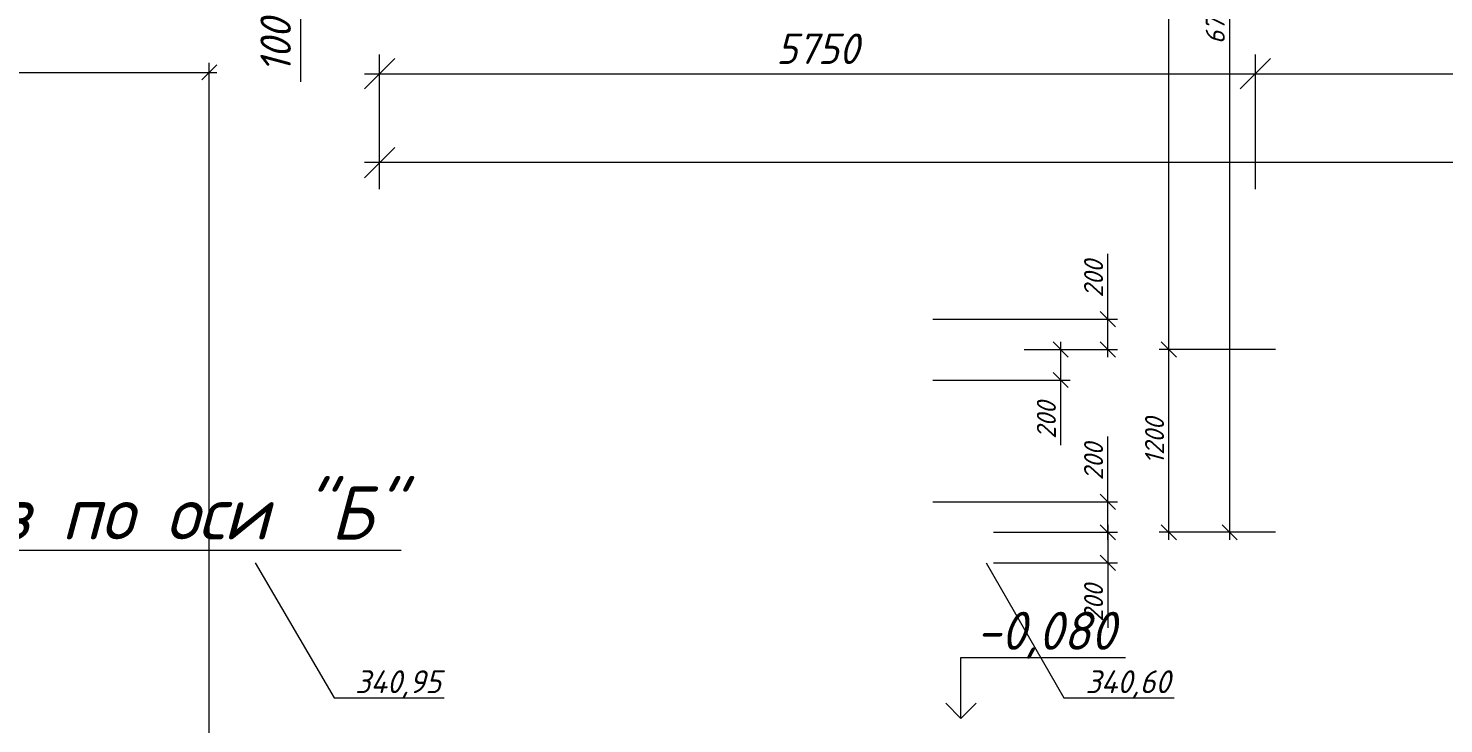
# Model space of a CAD drawing. Header units: millimetres. Extents: x 339888 to 1025294, y -263818 to -40540.
# Drawn here: x 974705 to 983998, y -222384 to -217818 of the extents above; entities that cross this region are included whole.
import ezdxf
from ezdxf import colors
from ezdxf.entities.mleader import LeaderData, LeaderLine
from ezdxf.math import Vec2, Vec3

# ---------------------------------------------------------------- set-up
doc = ezdxf.new("R2010")
doc.units = ezdxf.units.MM
doc.layers.get('0').update_dxf_attribs({"lineweight": 15})
for name, color, linetype, lineweight in [('0 @ 100', 7, 'Continuous', 15), ('0 @ 50', 7, 'Continuous', 15), ('Размеры', 250, 'Continuous', 18), ('Размеры @ 50', 250, 'Continuous', 18)]:
    doc.layers.add(name, color=color, linetype=linetype, lineweight=lineweight)
doc.styles.add('ГОСТ 2', font='GOST_Common Italic.ttf', dxfattribs={"height": 2})
doc.styles.add('ГОСТ 2.5', font='GOST_Common Italic.ttf', dxfattribs={"height": 2.5})
doc.styles.add('ГОСТ 3', font='GOST_Common Italic.ttf', dxfattribs={"height": 3})
doc.dimstyles.new('ГОСТ_2.5К', dxfattribs={"dimtxt": 2.5, "dimasz": 2, "dimexe": 1.25, "dimexo": 1, "dimtad": 1, "dimdec": 0, "dimtxsty": 'ГОСТ 2.5', "dimblk": 'OBLIQUE', "dimcen": -2, "dimdle": 1, "dimclrd": 251, "dimclre": 251, "dimclrt": 251, "dimadec": 1, "dimazin": 0, "dimtfac": 1, "dimtdec": 0, "dimtmove": 0, "dimatfit": 3, "dimfxl": 1, "dimlwd": 15, "dimlwe": 15, "dimarcsym": 1})
doc.dimstyles.new('ГОСТ_2К', dxfattribs={"dimtxt": 2, "dimasz": 2, "dimexe": 1.25, "dimexo": 1, "dimtad": 1, "dimdec": 0, "dimtxsty": 'ГОСТ 2', "dimblk": 'OBLIQUE', "dimcen": -2.5, "dimdle": 1, "dimclrd": 251, "dimclre": 251, "dimclrt": 256, "dimadec": 1, "dimazin": 0, "dimtfac": 1, "dimtdec": 0, "dimtmove": 0, "dimatfit": 3, "dimfxl": 1, "dimlwd": 15, "dimlwe": 15, "dimarcsym": 1})

# ---------------------------------------------------------------- blocks, each defined once
blk = doc.blocks.new('_Oblique')
at = {"color": 0, "linetype": 'ByBlock', "lineweight": -2}
blk.add_line((-0.5, -0.5), (0.5, 0.5), dxfattribs=at)
blk = doc.blocks.new('*D38')
at = {"layer": 'Defpoints', "color": 0, "lineweight": 15, "transparency": 16777216}
for p in [(975893.3, -218107.7), (970753.3, -218858.3), (975893.3, -226878.7)]:
    blk.add_point(p, dxfattribs=at)
at = {"layer": 'Размеры', "color": 251, "lineweight": 15, "transparency": 16777216}
for p, q in [((970703.3, -218107.7), (975943.3, -218107.7)), ((970753.3, -218808.3), (970753.3, -218045.2)), ((975893.3, -226828.7), (975893.3, -218045.2))]:
    blk.add_line(p, q, dxfattribs=at)
at = {"layer": 'Размеры', "color": 251, "lineweight": 15, "transparency": 16777216, "xscale": 100, "yscale": 100, "zscale": 100, "rotation": 180}
blk.add_blockref('_Oblique', (970753.3, -218107.7), dxfattribs=at)
at = {"layer": 'Размеры', "color": 251, "lineweight": 15, "transparency": 16777216, "xscale": 100, "yscale": 100, "zscale": 100}
blk.add_blockref('_Oblique', (975893.3, -218107.7), dxfattribs=at)
at = {"layer": 'Размеры', "color": 251, "transparency": 16777216, "insert": (973323.3, -218013.9), "char_height": 125, "attachment_point": 5, "style": 'ГОСТ 2.5'}
blk.add_mtext('5140', dxfattribs=at)
blk = doc.blocks.new('*D46')
at = {"layer": 'Defpoints', "color": 0, "lineweight": 15, "transparency": 16777216}
for p in [(982193.3, -219927.7), (982943, -219927.7), (982943, -221127.7)]:
    blk.add_point(p, dxfattribs=at)
at = {"layer": 'Размеры', "color": 251, "lineweight": 15, "transparency": 16777216}
for p, q in [((982193.3, -221177.7), (982193.3, -219877.7)), ((982893, -219927.7), (982130.8, -219927.7)), ((982893, -221127.7), (982130.8, -221127.7))]:
    blk.add_line(p, q, dxfattribs=at)
at = {"layer": 'Размеры', "color": 251, "lineweight": 15, "transparency": 16777216, "xscale": 100, "yscale": 100, "zscale": 100}
for p, rotation in [((982193.3, -219927.7), 90), ((982193.3, -221127.7), 270)]:
    blk.add_blockref('_Oblique', p, dxfattribs=dict(at, rotation=rotation))
at = {"layer": 'Размеры', "color": 251, "transparency": 16777216, "insert": (982099.6, -220527.7), "char_height": 125, "attachment_point": 5, "rotation": 90, "style": 'ГОСТ 2.5'}
blk.add_mtext('1200', dxfattribs=at)
blk = doc.blocks.new('*D47')
at = {"layer": 'Defpoints', "color": 0, "lineweight": 15, "transparency": 16777216}
for p in [(982193.3, -214377.7), (982943, -214377.7), (982943, -219927.7)]:
    blk.add_point(p, dxfattribs=at)
at = {"layer": 'Размеры', "color": 251, "lineweight": 15, "transparency": 16777216}
for p, q in [((982893, -214377.7), (982130.8, -214377.7)), ((982193.3, -219977.7), (982193.3, -214327.7)), ((982893, -219927.7), (982130.8, -219927.7))]:
    blk.add_line(p, q, dxfattribs=at)
at = {"layer": 'Размеры', "color": 251, "lineweight": 15, "transparency": 16777216, "xscale": 100, "yscale": 100, "zscale": 100}
for p, rotation in [((982193.3, -214377.7), 90), ((982193.3, -219927.7), 270)]:
    blk.add_blockref('_Oblique', p, dxfattribs=dict(at, rotation=rotation))
at = {"layer": 'Размеры', "color": 251, "transparency": 16777216, "insert": (982099.6, -217152.7), "char_height": 125, "attachment_point": 5, "rotation": 90, "style": 'ГОСТ 2.5'}
blk.add_mtext('5550', dxfattribs=at)
blk = doc.blocks.new('_None')
blk = doc.blocks.new('*D71')
at = {"color": 251, "lineweight": 15, "transparency": 16777216}
for p, q in [((982893, -214377.7), (982530.5, -214377.7)), ((982593, -221177.7), (982593, -214327.7)), ((982893, -221127.7), (982530.5, -221127.7))]:
    blk.add_line(p, q, dxfattribs=at)
at = {"layer": 'Defpoints', "color": 0, "lineweight": 15, "transparency": 16777216}
for p in [(982593, -214377.7), (982943, -214377.7), (982943, -221127.7)]:
    blk.add_point(p, dxfattribs=at)
at = {"color": 251, "lineweight": 15, "transparency": 16777216, "xscale": 100, "yscale": 100, "zscale": 100}
for p, rotation in [((982593, -214377.7), 90), ((982593, -221127.7), 270)]:
    blk.add_blockref('_Oblique', p, dxfattribs=dict(at, rotation=rotation))
at = {"color": 251, "transparency": 16777216, "insert": (982498.5, -217752.7), "char_height": 125, "attachment_point": 5, "rotation": 90, "style": 'ГОСТ 2.5'}
blk.add_mtext('6750', dxfattribs=at)
blk = doc.blocks.new('*D74')
at = {"color": 251, "lineweight": 15, "transparency": 16777216}
for p, q in [((981793.1, -221077.7), (981793.1, -221327.7)), ((981043.3, -221127.7), (981855.6, -221127.7)), ((981043.3, -221327.7), (981855.6, -221327.7)), ((981793.1, -221327.7), (981793.1, -221755.7))]:
    blk.add_line(p, q, dxfattribs=at)
at = {"layer": 'Defpoints', "color": 0, "lineweight": 15, "transparency": 16777216}
for p in [(980993.3, -221127.7), (980993.3, -221327.7), (981793.1, -221327.7)]:
    blk.add_point(p, dxfattribs=at)
at = {"color": 251, "lineweight": 15, "transparency": 16777216, "xscale": 100, "yscale": 100, "zscale": 100}
for p, rotation in [((981793.1, -221127.7), 90), ((981793.1, -221327.7), 270)]:
    blk.add_blockref('_Oblique', p, dxfattribs=dict(at, rotation=rotation))
at = {"color": 251, "transparency": 16777216, "insert": (981699.3, -221591.7), "char_height": 125, "attachment_point": 5, "rotation": 90, "style": 'ГОСТ 2.5'}
blk.add_mtext('200', dxfattribs=at)
blk = doc.blocks.new('*D75')
at = {"color": 251, "lineweight": 15, "transparency": 16777216}
for p, q in [((981793.1, -220927.7), (981793.1, -220499.6)), ((980643.3, -220927.7), (981855.6, -220927.7)), ((981793.1, -221177.7), (981793.1, -220927.7)), ((981043.3, -221127.7), (981855.6, -221127.7))]:
    blk.add_line(p, q, dxfattribs=at)
at = {"layer": 'Defpoints', "color": 0, "lineweight": 15, "transparency": 16777216}
for p in [(980593.3, -220927.7), (981793.1, -220927.7), (980993.3, -221127.7)]:
    blk.add_point(p, dxfattribs=at)
at = {"color": 251, "lineweight": 15, "transparency": 16777216, "xscale": 100, "yscale": 100, "zscale": 100}
for p, rotation in [((981793.1, -220927.7), 90), ((981793.1, -221127.7), 270)]:
    blk.add_blockref('_Oblique', p, dxfattribs=dict(at, rotation=rotation))
at = {"color": 251, "transparency": 16777216, "insert": (981699.3, -220663.7), "char_height": 125, "attachment_point": 5, "rotation": 90, "style": 'ГОСТ 2.5'}
blk.add_mtext('200', dxfattribs=at)
blk = doc.blocks.new('*D76')
at = {"color": 251, "lineweight": 15, "transparency": 16777216}
for p, q in [((981483.1, -219877.7), (981483.1, -220127.7)), ((981243.3, -219927.7), (981545.6, -219927.7)), ((980643.3, -220127.7), (981545.6, -220127.7)), ((981483.1, -220127.7), (981483.1, -220555.7))]:
    blk.add_line(p, q, dxfattribs=at)
at = {"layer": 'Defpoints', "color": 0, "lineweight": 15, "transparency": 16777216}
for p in [(981193.3, -219927.7), (980593.3, -220127.7), (981483.1, -220127.7)]:
    blk.add_point(p, dxfattribs=at)
at = {"color": 251, "lineweight": 15, "transparency": 16777216, "xscale": 100, "yscale": 100, "zscale": 100}
for p, rotation in [((981483.1, -219927.7), 90), ((981483.1, -220127.7), 270)]:
    blk.add_blockref('_Oblique', p, dxfattribs=dict(at, rotation=rotation))
at = {"color": 251, "transparency": 16777216, "insert": (981389.3, -220391.7), "char_height": 125, "attachment_point": 5, "rotation": 90, "style": 'ГОСТ 2.5'}
blk.add_mtext('200', dxfattribs=at)
blk = doc.blocks.new('*D77')
at = {"color": 251, "lineweight": 15, "transparency": 16777216}
for p, q in [((981793.1, -219727.7), (981793.1, -219299.6)), ((980643.3, -219727.7), (981855.6, -219727.7)), ((981793.1, -219977.7), (981793.1, -219727.7)), ((981243.3, -219927.7), (981855.6, -219927.7))]:
    blk.add_line(p, q, dxfattribs=at)
at = {"layer": 'Defpoints', "color": 0, "lineweight": 15, "transparency": 16777216}
for p in [(980593.3, -219727.7), (981793.1, -219727.7), (981193.3, -219927.7)]:
    blk.add_point(p, dxfattribs=at)
at = {"color": 251, "lineweight": 15, "transparency": 16777216, "xscale": 100, "yscale": 100, "zscale": 100}
for p, rotation in [((981793.1, -219727.7), 90), ((981793.1, -219927.7), 270)]:
    blk.add_blockref('_Oblique', p, dxfattribs=dict(at, rotation=rotation))
at = {"color": 251, "transparency": 16777216, "insert": (981699.3, -219463.7), "char_height": 125, "attachment_point": 5, "rotation": 90, "style": 'ГОСТ 2.5'}
blk.add_mtext('200', dxfattribs=at)
blk = doc.blocks.new('_Open90')
at = {"color": 0, "linetype": 'ByBlock', "lineweight": -2}
for p, q in [((-0.5, 0.5), (0, 0)), ((0, 0), (-1, 0)), ((0, 0), (-0.5, -0.5))]:
    blk.add_line(p, q, dxfattribs=at)
blk = doc.blocks.new('*D143')
at = {"color": 251, "lineweight": 15, "transparency": 16777216}
for p, q in [((976132.4, -217319.1), (976132.4, -217119.1)), ((976613.3, -217319.1), (976007.4, -217319.1)), ((976132.4, -217319.1), (976132.4, -217419.1)), ((976132.4, -217319.1), (976132.4, -217419.1)), ((976132.4, -217369.1), (976491.4, -217697.7)), ((976613.3, -217419.1), (976007.4, -217419.1)), ((976132.4, -217419.1), (976132.4, -217619.1)), ((976491.4, -217697.7), (976491.4, -218169.1))]:
    blk.add_line(p, q, dxfattribs=at)
at = {"layer": 'Defpoints', "color": 0, "lineweight": 15, "transparency": 16777216}
for p in [(976713.3, -217319.1), (976132.4, -217419.1), (976713.3, -217419.1)]:
    blk.add_point(p, dxfattribs=at)
at = {"color": 251, "lineweight": 15, "transparency": 16777216, "xscale": 200, "yscale": 200, "zscale": 200}
for p, rotation in [((976132.4, -217319.1), 270), ((976132.4, -217419.1), 90)]:
    blk.add_blockref('_Oblique', p, dxfattribs=dict(at, rotation=rotation))
at = {"transparency": 16777216, "insert": (976328.9, -217933.4), "char_height": 200, "attachment_point": 5, "rotation": 90, "style": 'ГОСТ 2'}
blk.add_mtext('100', dxfattribs=at)
blk = doc.blocks.new('*D144')
at = {"color": 251, "lineweight": 15, "transparency": 16777216}
for p, q in [((977011.7, -218874.1), (977011.7, -217991.4)), ((982761.7, -218874.1), (982761.7, -217991.4)), ((976911.7, -218116.4), (982861.7, -218116.4))]:
    blk.add_line(p, q, dxfattribs=at)
at = {"layer": 'Defpoints', "color": 0, "lineweight": 15, "transparency": 16777216}
for p in [(982761.7, -218116.4), (977011.7, -218974.1), (982761.7, -218974.1)]:
    blk.add_point(p, dxfattribs=at)
at = {"color": 251, "lineweight": 15, "transparency": 16777216, "xscale": 200, "yscale": 200, "zscale": 200, "rotation": 180}
blk.add_blockref('_Oblique', (977011.7, -218116.4), dxfattribs=at)
at = {"color": 251, "lineweight": 15, "transparency": 16777216, "xscale": 200, "yscale": 200, "zscale": 200}
blk.add_blockref('_Oblique', (982761.7, -218116.4), dxfattribs=at)
at = {"transparency": 16777216, "insert": (979886.7, -217952.7), "char_height": 200, "attachment_point": 5, "style": 'ГОСТ 2'}
blk.add_mtext('5750', dxfattribs=at)
blk = doc.blocks.new('*D145')
at = {"color": 251, "lineweight": 15, "transparency": 16777216}
for p, q in [((982761.7, -218874.1), (982761.7, -217991.4)), ((988511.7, -218874.1), (988511.7, -217991.4)), ((982661.7, -218116.4), (988611.7, -218116.4))]:
    blk.add_line(p, q, dxfattribs=at)
at = {"layer": 'Defpoints', "color": 0, "lineweight": 15, "transparency": 16777216}
for p in [(988511.7, -218116.4), (982761.7, -218974.1), (988511.7, -218974.1)]:
    blk.add_point(p, dxfattribs=at)
at = {"color": 251, "lineweight": 15, "transparency": 16777216, "xscale": 200, "yscale": 200, "zscale": 200, "rotation": 180}
blk.add_blockref('_Oblique', (982761.7, -218116.4), dxfattribs=at)
at = {"color": 251, "lineweight": 15, "transparency": 16777216, "xscale": 200, "yscale": 200, "zscale": 200}
blk.add_blockref('_Oblique', (988511.7, -218116.4), dxfattribs=at)
at = {"transparency": 16777216, "insert": (985636.7, -217952.7), "char_height": 200, "attachment_point": 5, "style": 'ГОСТ 2'}
blk.add_mtext('5750', dxfattribs=at)
blk = doc.blocks.new('*D146')
at = {"color": 251, "lineweight": 15, "transparency": 16777216}
for p, q in [((977011.7, -218874.1), (977011.7, -218575.4)), ((993411.9, -218873.6), (993411.9, -218575.4)), ((993511.9, -218700.4), (976911.7, -218700.4))]:
    blk.add_line(p, q, dxfattribs=at)
at = {"layer": 'Defpoints', "color": 0, "lineweight": 15, "transparency": 16777216}
for p in [(977011.7, -218700.4), (977011.7, -218974.1), (993411.9, -218973.6)]:
    blk.add_point(p, dxfattribs=at)
at = {"color": 251, "lineweight": 15, "transparency": 16777216, "xscale": 200, "yscale": 200, "zscale": 200, "rotation": 180}
blk.add_blockref('_Oblique', (977011.7, -218700.4), dxfattribs=at)
at = {"color": 251, "lineweight": 15, "transparency": 16777216, "xscale": 200, "yscale": 200, "zscale": 200}
blk.add_blockref('_Oblique', (993411.9, -218700.4), dxfattribs=at)
at = {"transparency": 16777216, "insert": (985211.8, -218537.9), "char_height": 200, "attachment_point": 5, "style": 'ГОСТ 2'}
blk.add_mtext('16400', dxfattribs=at)

msp = doc.modelspace()

# ---------------------------------------------------------------- texts
at = {"layer": '0 @ 100', "insert": (969475.94237, -220825.10176), "char_height": 350, "attachment_point": 1, "style": 'ГОСТ 3'}
msp.add_mtext_dynamic_manual_height_columns('\\pi235.23;{\\LРазвертка фундаментов по оси "Б"\\P\\pi3516.9;}М 1:100', width=8440.921773, gutter_width=1500, heights=[0], dxfattribs=at)

# ---------------------------------------------------------------- dimensions: what is measured, and where the dimension line sits
at = {"layer": '0 @ 100'}
dim = msp.add_linear_dim(base=(976132.42903, -217419.06074), p1=(976713.30421, -217319.06074), p2=(976713.30421, -217419.06074), angle=90, dimstyle='ГОСТ_2К', override={"dimscale": 100, "dimtix": 0, "dimtofl": 1, "dimtmove": 1, "dimatfit": 3}, dxfattribs=at)
dim.commit()
dim.dimension.update_dxf_attribs({"geometry": '*D143', "text_midpoint": (976491.38334, -217760.21281), "dimtype": 160})
for base, p1, p2, override, picture, middle in [((982761.68711, -218116.4466), (977011.68711, -218974.14603), (982761.68711, -218974.14603), {"dimscale": 100, "dimtix": 0, "dimtofl": 1, "dimtmove": 0, "dimatfit": 3}, '*D144', (979886.68711, -217952.65872)), ((988511.68711, -218116.4466), (982761.68711, -218974.14603), (988511.68711, -218974.14603), {"dimscale": 100, "dimtix": 0, "dimtofl": 1, "dimtmove": 1, "dimatfit": 3}, '*D145', (985636.68711, -217952.65872))]:
    dim = msp.add_linear_dim(base=base, p1=p1, p2=p2, dimstyle='ГОСТ_2К', override=override, dxfattribs=at)
    dim.commit()
    dim.dimension.update_dxf_attribs({"geometry": picture, "text_midpoint": middle})
dim = msp.add_linear_dim(base=(977011.68711, -218700.37807), p1=(993411.86023, -218973.63702), p2=(977011.68711, -218974.1493), dimstyle='ГОСТ_2К', override={"dimscale": 100, "dimtix": 0, "dimtofl": 1, "dimtmove": 1, "dimatfit": 3}, dxfattribs=at)
dim.commit()
dim.dimension.update_dxf_attribs({"geometry": '*D146', "text_midpoint": (985211.77367, -218700.37807), "dimtype": 160})
at = {"layer": '0 @ 50'}
for base, p1, p2, angle, picture, middle in [((982593.04175, -214377.6781), (982943.04175, -221127.6781), (982943.04175, -214377.6781), 90, '*D71', (982498.48682, -217752.6781)), ((981793.08414, -219727.6781), (981193.28695, -219927.6781), (980593.28695, -219727.6781), 90, '*D77', (981699.33414, -219463.66295)), ((981793.08414, -220927.6781), (980993.28695, -221127.6781), (980593.28695, -220927.6781), 90, '*D75', (981699.33414, -220663.66295)), ((981793.08414, -221327.6781), (980993.28695, -221127.6781), (980993.28695, -221327.6781), 270, '*D74', (981699.33414, -221591.69326))]:
    dim = msp.add_linear_dim(base=base, p1=p1, p2=p2, angle=angle, dimstyle='ГОСТ_2.5К', override={"dimscale": 50, "dimtix": 0, "dimtofl": 1, "dimtmove": 0, "dimatfit": 3}, dxfattribs=at)
    dim.commit()
    dim.dimension.update_dxf_attribs({"geometry": picture, "text_midpoint": middle})
dim = msp.add_linear_dim(base=(981483.08645, -220127.6781), p1=(981193.28695, -219927.6781), p2=(980593.28695, -220127.6781), angle=270, dimstyle='ГОСТ_2.5К', override={"dimscale": 50, "dimtix": 0, "dimtofl": 1, "dimtmove": 0, "dimatfit": 3}, dxfattribs=at)
dim.commit()
dim.dimension.update_dxf_attribs({"geometry": '*D76', "text_midpoint": (981483.08645, -220391.69326), "dimtype": 160})
at = {"layer": 'Размеры @ 50'}
for base, p1, p2, picture, middle in [((982193.31701, -214377.6781), (982943.04175, -219927.6781), (982943.04175, -214377.6781), '*D47', (982099.56701, -217152.6781)), ((982193.31701, -219927.6781), (982943.04175, -221127.6781), (982943.04175, -219927.6781), '*D46', (982099.56701, -220527.6781))]:
    dim = msp.add_linear_dim(base=base, p1=p1, p2=p2, angle=90, dimstyle='ГОСТ_2.5К', override={"dimscale": 50, "dimtix": 0, "dimtofl": 1, "dimtmove": 1, "dimatfit": 3}, dxfattribs=at)
    dim.commit()
    dim.dimension.update_dxf_attribs({"geometry": picture, "text_midpoint": middle})
dim = msp.add_linear_dim(base=(975893.28695, -218107.67307), p1=(970753.34963, -218858.30898), p2=(975893.28695, -226878.70816), dimstyle='ГОСТ_2.5К', override={"dimscale": 50, "dimtix": 0, "dimtofl": 1, "dimtmove": 1, "dimatfit": 3}, dxfattribs=at)
dim.commit()
dim.dimension.update_dxf_attribs({"geometry": '*D38', "text_midpoint": (973323.31829, -218013.92307)})

# ---------------------------------------------------------------- leaders
at = {"layer": '0 @ 100', "lineweight": 18}
ml = msp.add_multileader_mtext('Standard', dxfattribs=at)
ml.set_content('-0,080', color=256, style='ГОСТ 3')
ml.set_leader_properties(color=256, linetype='ByLayer', lineweight=15)
ml.set_arrow_properties(name='OPEN90')
ml.build(insert=Vec2(0, 0))
ml.multileader.update_dxf_attribs({"text_left_attachment_type": 6, "text_right_attachment_type": 6, "dogleg_length": 0, "arrow_head_size": 200, "scale": 100})
ctx = ml.context
ctx.base_point, ctx.scale, ctx.char_height, ctx.arrow_head_size, ctx.landing_gap_size, ctx.plane_origin = Vec3(980828.36939, -221949.13645), 100, 250, 200, 100, Vec3(973029.98649, -222349.69696)
ctx.left_attachment, ctx.right_attachment = 6, 6
notes = []
notes.append((ctx, [(0, (1, 1, 0), (980828.36939, -221949.13645), (1, 0), 0, [(0, [(980828.36939, -222349.69369)], 0, [])])]))
ctx.mtext.insert, ctx.mtext.flow_direction = Vec3(980928.36939, -221649.13645), 5
at = {"layer": '0 @ 50', "color": 5}
ml = msp.add_multileader_mtext('Standard', dxfattribs=at)
ml.set_content('340,95', color=5, style='ГОСТ 2.5')
ml.set_leader_properties(color=251, linetype='ByLayer', lineweight=15)
ml.set_arrow_properties(name='NONE')
ml.build(insert=Vec2(0, 0))
ml.multileader.update_dxf_attribs({"text_left_attachment_type": 6, "text_right_attachment_type": 6, "dogleg_length": 0.85151, "arrow_head_size": 0, "scale": 50})
ctx = ml.context
ctx.base_point, ctx.scale, ctx.char_height, ctx.arrow_head_size, ctx.landing_gap_size, ctx.plane_origin = Vec3(976754.8861, -222213.63065), 50, 150, 0, 50, Vec3(976193.28695, -221327.6781)
ctx.left_attachment, ctx.right_attachment, ctx.text_align_type = 6, 6, 2
notes.append((ctx, [(0, (1, 1, 0), (976712.31061, -222213.63065), (1, 0), 42.57549, [(0, [(976193.28695, -221327.6781)], 0, [])])]))
ctx.mtext.insert, ctx.mtext.alignment, ctx.mtext.flow_direction = Vec3(977415.11337, -222033.63065), 3, 5
ml = msp.add_multileader_mtext('Standard', dxfattribs=at)
ml.set_content('340,60', color=5, style='ГОСТ 2.5')
ml.set_leader_properties(color=251, linetype='ByLayer', lineweight=15)
ml.set_arrow_properties(name='NONE')
ml.build(insert=Vec2(0, 0))
ml.multileader.update_dxf_attribs({"text_left_attachment_type": 6, "text_right_attachment_type": 6, "dogleg_length": 0.85151, "arrow_head_size": 0, "scale": 50})
ctx = ml.context
ctx.base_point, ctx.scale, ctx.char_height, ctx.arrow_head_size, ctx.landing_gap_size, ctx.plane_origin = Vec3(981547.36739, -222213.63065), 50, 150, 0, 50, Vec3(980993.28695, -221327.6781)
ctx.left_attachment, ctx.right_attachment, ctx.text_align_type = 6, 6, 2
notes.append((ctx, [(0, (1, 1, 0), (981504.7919, -222213.63065), (1, 0), 42.57549, [(0, [(980993.28695, -221327.6781)], 0, [])])]))
ctx.mtext.insert, ctx.mtext.alignment, ctx.mtext.flow_direction = Vec3(982203.27648, -222033.63065), 3, 5
for ctx, leaders in notes:
    for number, flags, end, landing, length, lines in leaders:
        leader = LeaderData()
        leader.index, (leader.has_last_leader_line, leader.has_dogleg_vector, leader.attachment_direction) = number, flags
        leader.last_leader_point, leader.dogleg_vector, leader.dogleg_length = Vec3(end), Vec3(landing), length
        for number, points, colour, breaks in lines:
            line = LeaderLine()
            line.index, line.vertices, line.color, line.breaks = number, Vec3.list(points), colors.encode_raw_color(colour), breaks
            leader.lines.append(line)
        ctx.leaders.append(leader)

doc.saveas('drawing.dxf')
